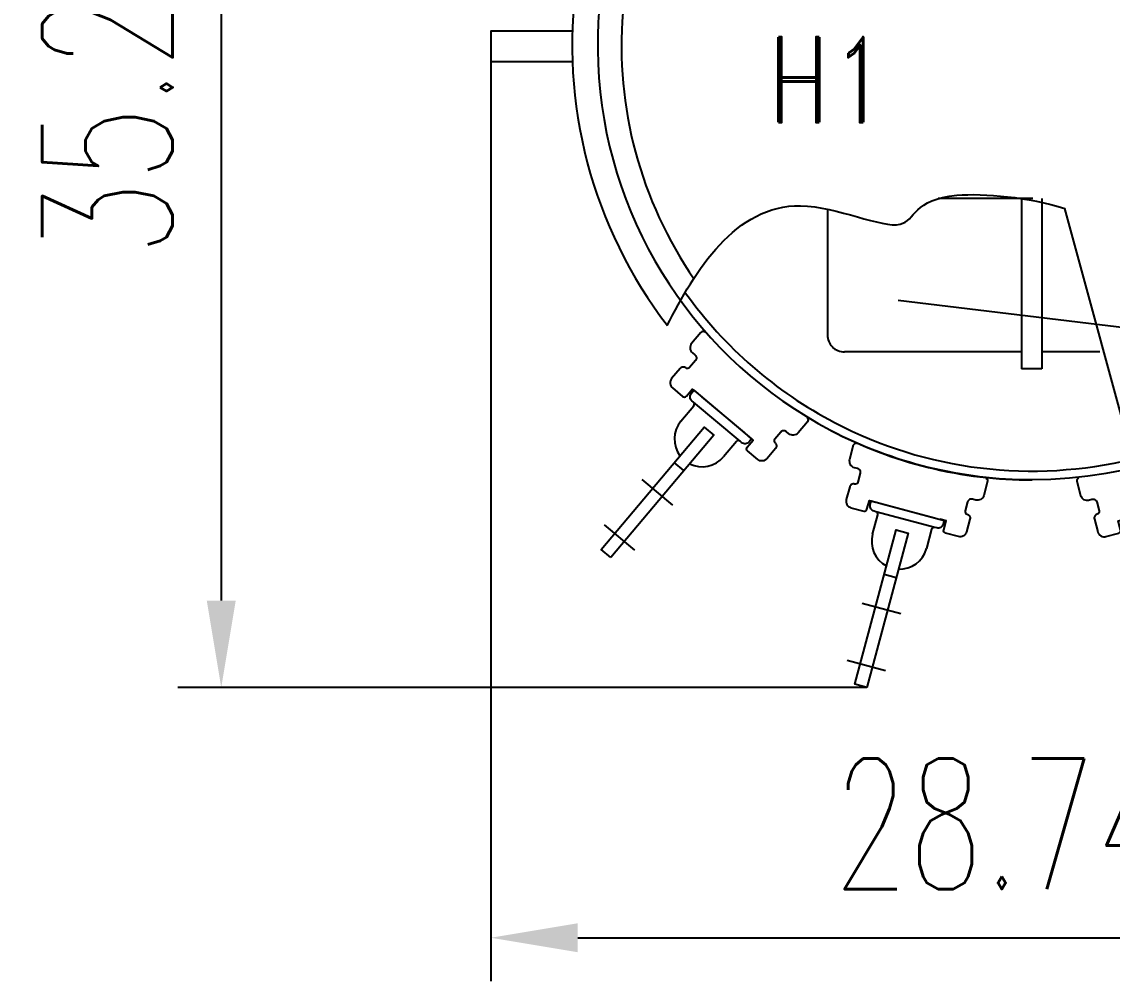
# Model space of a CAD drawing. Extents: x 4438 to 384502, y -178203 to -21188.
# Drawn here: x 381621.5 to 381997.7, y -173801.5 to -173470.5 of the extents above; entities that cross this region are included whole.
import ezdxf

# ---------------------------------------------------------------- set-up
doc = ezdxf.new("R2010")
doc.units = 0
doc.header["$LTSCALE"] = 8
doc.header["$MEASUREMENT"] = 0
doc.layers.get('0').update_dxf_attribs({"linetype": 'CONTINUOUS'})
doc.layers.get('DEFPOINTS').update_dxf_attribs({"linetype": 'CONTINUOUS'})
doc.layers.add('PL', color=5, linetype='CONTINUOUS')
doc.styles.add('DFT', font='simplex', dxfattribs={"width": 0.67, "bigfont": 'dft'})
doc.styles.add('数字与字母', font='romand.shx', dxfattribs={"width": 0.8})
doc.dimstyles.new('INTE$0', dxfattribs={"dimscale": 5, "dimtxt": 4, "dimasz": 3, "dimexe": 3, "dimexo": 0, "dimgap": 1, "dimtad": 1, "dimdec": 3, "dimdsep": 46, "dimtxsty": 'DFT', "dimcen": 0, "dimclrd": 3, "dimclre": 3, "dimclrt": 6, "dimadec": 0, "dimazin": 0, "dimtfac": 1, "dimtdec": 3, "dimtix": 1, "dimtmove": 1, "dimatfit": 0, "dimfxl": 0, "dimtolj": 1, "dimtzin": 0, "dimarcsym": 0})

# ---------------------------------------------------------------- blocks, each defined once
blk = doc.blocks.new('*D66')
at = {"color": 3, "lineweight": -2}
for p, q in [((381951.4, -173265.34), (381675.29, -173265.34)), ((381690.29, -173295.34), (381690.29, -173670.17)), ((381913.05, -173700.17), (381675.29, -173700.17))]:
    blk.add_line(p, q, dxfattribs=at)
at = {"color": 3}
for points in [[(381695.29, -173295.34), (381685.29, -173295.34), (381690.29, -173265.34)], [(381685.29, -173670.17), (381695.29, -173670.17), (381690.29, -173700.17)]]:
    blk.add_solid(points, dxfattribs=at)
at = {"layer": 'DEFPOINTS', "color": 0}
for p in [(381951.4, -173265.34), (381690.29, -173700.17), (381913.05, -173700.17)]:
    blk.add_point(p, dxfattribs=at)
at = {"color": 6, "insert": (381651, -173482.75), "char_height": 45, "attachment_point": 5, "rotation": 90, "style": 'DFT'}
blk.add_mtext('\\A1;35.24"', dxfattribs=at)
blk = doc.blocks.new('*D67')
at = {"color": 3, "lineweight": -2}
for p, q in [((381783.3, -173484.12), (381783.3, -173801.51)), ((382156.59, -173486.21), (382156.59, -173801.51)), ((381813.3, -173786.51), (382126.59, -173786.51))]:
    blk.add_line(p, q, dxfattribs=at)
at = {"color": 3}
for points in [[(381813.3, -173781.51), (381813.3, -173791.51), (381783.3, -173786.51)], [(382126.59, -173791.51), (382126.59, -173781.51), (382156.59, -173786.51)]]:
    blk.add_solid(points, dxfattribs=at)
at = {"layer": 'DEFPOINTS', "color": 0}
for p in [(381783.3, -173484.12), (382156.59, -173486.21), (382156.59, -173786.51)]:
    blk.add_point(p, dxfattribs=at)
at = {"color": 6, "insert": (381969.94, -173747.22), "char_height": 45, "attachment_point": 5, "style": 'DFT'}
blk.add_mtext('\\A1;28.74"', dxfattribs=at)

msp = doc.modelspace()

# ---------------------------------------------------------------- linework, layer by layer
at = {"color": 1}
msp.add_line((382263.017, -173607.597), (381923.876, -173566.625), dxfattribs=at)
msp.add_line((382263.017, -173607.597), (381923.876, -173566.625), dxfattribs=at)
at = {"layer": 'PL', "color": 7, "ltscale": 0.5}
for p, q in [((381970.276, -173531.483), (381937.674, -173531.483)), ((381966.411, -173531.483), (381966.4, -173590.235)), ((381973.461, -173531.483), (381973.45, -173590.235)), ((381899.433, -173535.122), (381899.425, -173578.484)), ((382007.924, -173632.634), (381981.367, -173534.871)), ((381966.401, -173584.36), (381905.3, -173584.36)), ((381966.401, -173584.36), (381905.3, -173584.36)), ((381966.401, -173584.36), (381905.3, -173584.36)), ((381966.401, -173584.36), (381905.3, -173584.36)), ((381993.422, -173584.36), (381973.451, -173584.36)), ((381993.422, -173584.36), (381973.451, -173584.36)), ((381993.422, -173584.36), (381973.451, -173584.36)), ((381993.422, -173584.36), (381973.451, -173584.36)), ((381973.45, -173590.235), (381966.4, -173590.235)), ((381973.45, -173590.235), (381966.4, -173590.235)), ((381869.313, -173615.204), (381853.21, -173601.693)), ((381849.912, -173625.351), (381846.587, -173622.561)), ((381846.065, -173637.215), (381835.571, -173628.409)), ((381936.479, -173644.947), (381916.175, -173639.506)), ((381832.994, -173652.793), (381822.5, -173643.987)), ((381923.184, -173662.342), (381918.991, -173661.218)), ((381924.712, -173674.72), (381911.479, -173671.174)), ((381919.448, -173694.362), (381906.216, -173690.816))]:
    msp.add_line(p, q, dxfattribs=at)
for points in [[(381811.433, -173473.674), (381783.297, -173473.674), (381783.297, -173484.119), (381811.452, -173484.119)], [(381855.966, -173599.83), (381870.669, -173612.167)], [(381917.885, -173636.653), (381936.424, -173641.621)]]:
    msp.add_lwpolyline(points, dxfattribs=at)
for points in [[(381857.095, -173577.513), (381857.095, -173577.513, 0.4142136), (381855.808, -173577.626), (381852.577, -173581.476, 0.4142136), (381852.858, -173584.695), (381853.734, -173585.429, -0.4142136), (381853.903, -173587.361), (381851.846, -173589.811, -0.4142136), (381850.559, -173589.924), (381850.559, -173589.924, 0.4142136), (381848.628, -173590.093), (381845.69, -173593.593, 0.4142136), (381845.972, -173596.812), (381849.472, -173599.749, 0.4142136), (381850.76, -173599.637), (381852.816, -173597.186), (381854.566, -173598.655)], [(381848.888, -173608.266), (381853.323, -173602.98, 0.4142136), (381853.21, -173601.693), (381852.685, -173601.252, -0.4142136), (381852.46, -173598.677), (381853.341, -173597.627), (381873.294, -173614.37), (381872.413, -173615.42, -0.4142136), (381869.838, -173615.645), (381869.313, -173615.204, 0.4142136), (381868.025, -173615.317), (381863.59, -173620.603)], [(381892.451, -173607.18), (381892.451, -173607.18, -0.4142136), (381892.563, -173608.467), (381889.332, -173612.318, -0.4142136), (381886.113, -173612.599), (381885.238, -173611.865, 0.4142136), (381883.307, -173612.034), (381881.251, -173614.484, 0.4142136), (381881.363, -173615.772), (381881.363, -173615.772, -0.4142136), (381881.532, -173617.703), (381878.595, -173621.204, -0.4142136), (381875.376, -173621.485), (381871.876, -173618.548, -0.4142136), (381871.763, -173617.261), (381873.819, -173614.81), (381872.069, -173613.342)], [(381909.477, -173615.95), (381909.477, -173615.95, 0.4142136), (381908.358, -173616.596), (381907.057, -173621.452, 0.4142136), (381908.672, -173624.25), (381909.776, -173624.545, -0.4142136), (381910.745, -173626.224), (381909.917, -173629.314, -0.4142136), (381908.798, -173629.96), (381908.798, -173629.96, 0.4142136), (381907.119, -173630.93), (381905.936, -173635.344, 0.4142136), (381907.552, -173638.142), (381911.966, -173639.325, 0.4142136), (381913.085, -173638.678), (381913.913, -173635.589), (381916.12, -173636.18)], [(381954.057, -173627.895), (381954.057, -173627.895, -0.4142136), (381954.703, -173629.015), (381953.402, -173633.87, -0.4142136), (381950.604, -173635.485), (381949.501, -173635.19, 0.4142136), (381947.822, -173636.159), (381946.994, -173639.249, 0.4142136), (381947.64, -173640.368), (381947.64, -173640.368, -0.4142136), (381948.609, -173642.047), (381947.427, -173646.461, -0.4142136), (381944.628, -173648.077), (381940.215, -173646.894, -0.4142136), (381939.568, -173645.775), (381940.396, -173642.685), (381938.189, -173642.094)], [(381986.117, -173627.895), (381986.117, -173627.895, 0.4142136), (381985.471, -173629.015), (381986.772, -173633.87, 0.4142136), (381989.57, -173635.485), (381990.674, -173635.19, -0.4142136), (381992.353, -173636.159), (381993.181, -173639.249, -0.4142136), (381992.534, -173640.368), (381992.534, -173640.368, 0.4142136), (381991.565, -173642.047), (381992.748, -173646.461, 0.4142136), (381995.546, -173648.077), (381999.96, -173646.894, 0.4142136), (382000.606, -173645.775), (381999.778, -173642.685), (382001.985, -173642.094)], [(381915.035, -173647.291), (381916.821, -173640.626, 0.4142136), (381916.175, -173639.506), (381915.513, -173639.329, -0.4142136), (381914.22, -173637.09), (381914.575, -173635.766), (381939.734, -173642.508), (381939.379, -173643.832, -0.4142136), (381937.141, -173645.124), (381936.479, -173644.947, 0.4142136), (381935.359, -173645.593), (381933.573, -173652.258)]]:
    msp.add_lwpolyline(points, format="xyb", dxfattribs=at)
for points in [[(381824.74, -173655.351), (381821.414, -173652.56), (381856.867, -173610.309), (381860.193, -173613.099)], [(381913.048, -173700.169), (381908.855, -173699.045), (381923.13, -173645.77), (381927.323, -173646.893)]]:
    msp.add_lwpolyline(points, close=True, dxfattribs=at)
for centre, radius, start, end in [((381969.987, -173478.607), 149.818, 270, 63.81114), ((381969.987, -173478.607), 158.631, 126.28314, 217.56439), ((381969.987, -173478.607), 149.818, 126.18886, 242.37902), ((381970.087, -173478.735), 141.721, 175.36039, 214.6502), ((381969.987, -173478.607), 146.88, 215.57758, 242.37902), ((381905.3, -173578.485), 5.875, 179.98911, 270), ((381905.3, -173578.485), 5.875, 179.98911, 270), ((381905.3, -173578.485), 5.875, 179.98911, 270), ((381905.3, -173578.485), 5.875, 179.98911, 270), ((381856.239, -173614.435), 9.596, 140, 216.92711), ((381969.987, -173478.607), 146.88, 242.37902, 283.72795), ((381969.987, -173478.607), 146.88, 242.37902, 283.72795), ((381969.987, -173478.607), 149.818, 242.37902, 270), ((381969.987, -173478.607), 149.818, 242.37902, 270), ((381970.075, -173478.753), 149.818, 242.37902, 270), ((381970.075, -173478.753), 149.818, 242.37902, 270), ((381856.239, -173614.435), 9.596, 243.07289, 320), ((381924.304, -173649.774), 9.596, 165, 241.92711), ((381924.304, -173649.774), 9.596, 268.07289, 345)]:
    msp.add_arc(centre, radius, start, end, dxfattribs=at)
msp.add_open_spline([(381844.2, -173575.258), (381853.581, -173556.488), (381875.649, -173520.628), (381930.815, -173548.077), (381928.481, -173527.102), (381968.923, -173530.986), (381981.367, -173534.871)], degree=3, knots=[24.9756026, 24.9756026, 24.9756026, 24.9756026, 154.0581954, 226.7476827, 286.4813494, 323.326287, 323.326287, 323.326287, 323.326287], dxfattribs=at)

# ---------------------------------------------------------------- texts
at = {"layer": 'PL', "color": 7, "ltscale": 0.5, "style": '数字与字母', "width": 0.8}
msp.add_text('H1', height=29.376, dxfattribs=at).set_placement((381878.496, -173505.106))

# ---------------------------------------------------------------- dimensions: what is measured, and where the dimension line sits
at = {"color": 1}
dim = msp.add_linear_dim(base=(381690.289, -173700.169), p1=(381951.396, -173265.337), p2=(381913.048, -173700.169), angle=90, text='35.24"', dimstyle='INTE$0', override={"dimtxt": 9, "dimasz": 6, "dimgap": 2.5, "dimdec": 2, "dimtdec": 2}, dxfattribs=at)
dim.commit()
dim.dimension.update_dxf_attribs({"geometry": '*D66', "text_midpoint": (381651.004, -173482.753)})
dim = msp.add_linear_dim(base=(382156.592, -173786.508), p1=(381783.297, -173484.119), p2=(382156.592, -173486.206), text='28.74"', dimstyle='INTE$0', override={"dimtxt": 9, "dimasz": 6, "dimgap": 2.5, "dimdec": 2, "dimtdec": 2}, dxfattribs=at)
dim.commit()
dim.dimension.update_dxf_attribs({"geometry": '*D67', "text_midpoint": (381969.945, -173747.222)})

doc.saveas('drawing.dxf')
